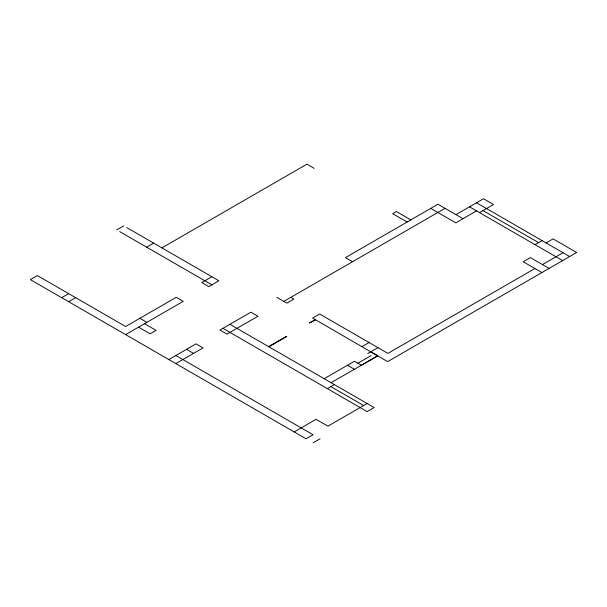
<?xml version="1.0" encoding="UTF-8"?>
<svg xmlns="http://www.w3.org/2000/svg" width="607" height="607" viewBox="0 0 607 607"><rect width="100%" height="100%" fill="white"/><g stroke="black" fill="none" stroke-linecap="round" stroke-linejoin="round"><path stroke-width="0.91" d="M116.741 229.901L123.752 225.857M146.651 247.17L153.654 243.119M61.648 297.68L68.659 293.636M68.659 301.725L75.67 297.68M161.91 247.884L306.93 164.163L314.206 168.367M211.866 276.724L201.767 282.558L208.778 286.603L218.877 280.775L126.719 227.572M125.619 334.609L183.238 301.345L176.227 297.301L125.619 326.52L37.361 275.563L30.35 279.607L306.065 438.793L313.075 434.741L175.84 355.512M168.829 359.556L196.038 343.85L203.042 347.902L175.84 363.608M229.924 324.29L219.939 330.049L226.95 334.1L257.952 316.262L250.919 312.203L229.924 324.29L374.162 407.57L367.159 411.614L222.913 328.334M283.833 301.391L445.022 208.33M455.978 214.65L483.544 198.739L493.521 204.506L479.5 212.594M476.533 210.879L455.804 222.852L430.742 208.383M268.56 346.597L286.428 336.278L286.815 336.506L268.947 346.817M315.261 319.631L309.441 322.992L315.648 319.859M535.071 244.682L542.081 240.63M361.863 346.673L369.064 342.515M546.065 242.929L553.068 238.885L576.65 252.497L387.645 361.62L312.628 318.098L319.699 314.016L387.888 353.388L534.896 268.514M324.184 378.715L354.473 361.226L361.362 365.202L377.637 355.808L370.748 351.825M367.774 353.54L377.971 347.659M357.918 363.214L371.218 355.535M327.363 388.639L334.366 384.595M542.468 264.584L563.015 252.717M294.19 431.934L316.042 419.316L327.924 426.175L367.159 403.518M313.075 442.837L320.086 438.793M331.073 382.691L377.736 355.884M476.533 202.791L569.639 256.541M483.005 210.576L538.576 242.656M469.522 206.835L562.636 260.593M462.989 218.702L437.928 204.233L345.436 257.634L352.485 261.708M549.092 268.408L530.381 257.611L523.196 261.754L541.907 272.558M410.84 219.871L396.394 211.532L392.683 213.672L407.13 222.01M290.829 297.347L293.864 299.099L286.853 303.143L276.754 297.286M119.708 231.616L211.866 284.82M347.462 365.27L354.412 369.284M330.868 386.613L363.654 405.544M139.876 318.288L146.886 322.332M144.512 323.706L156.09 330.39L150.149 333.82L138.571 327.135M186.531 349.336L193.481 353.35"/></g></svg>
